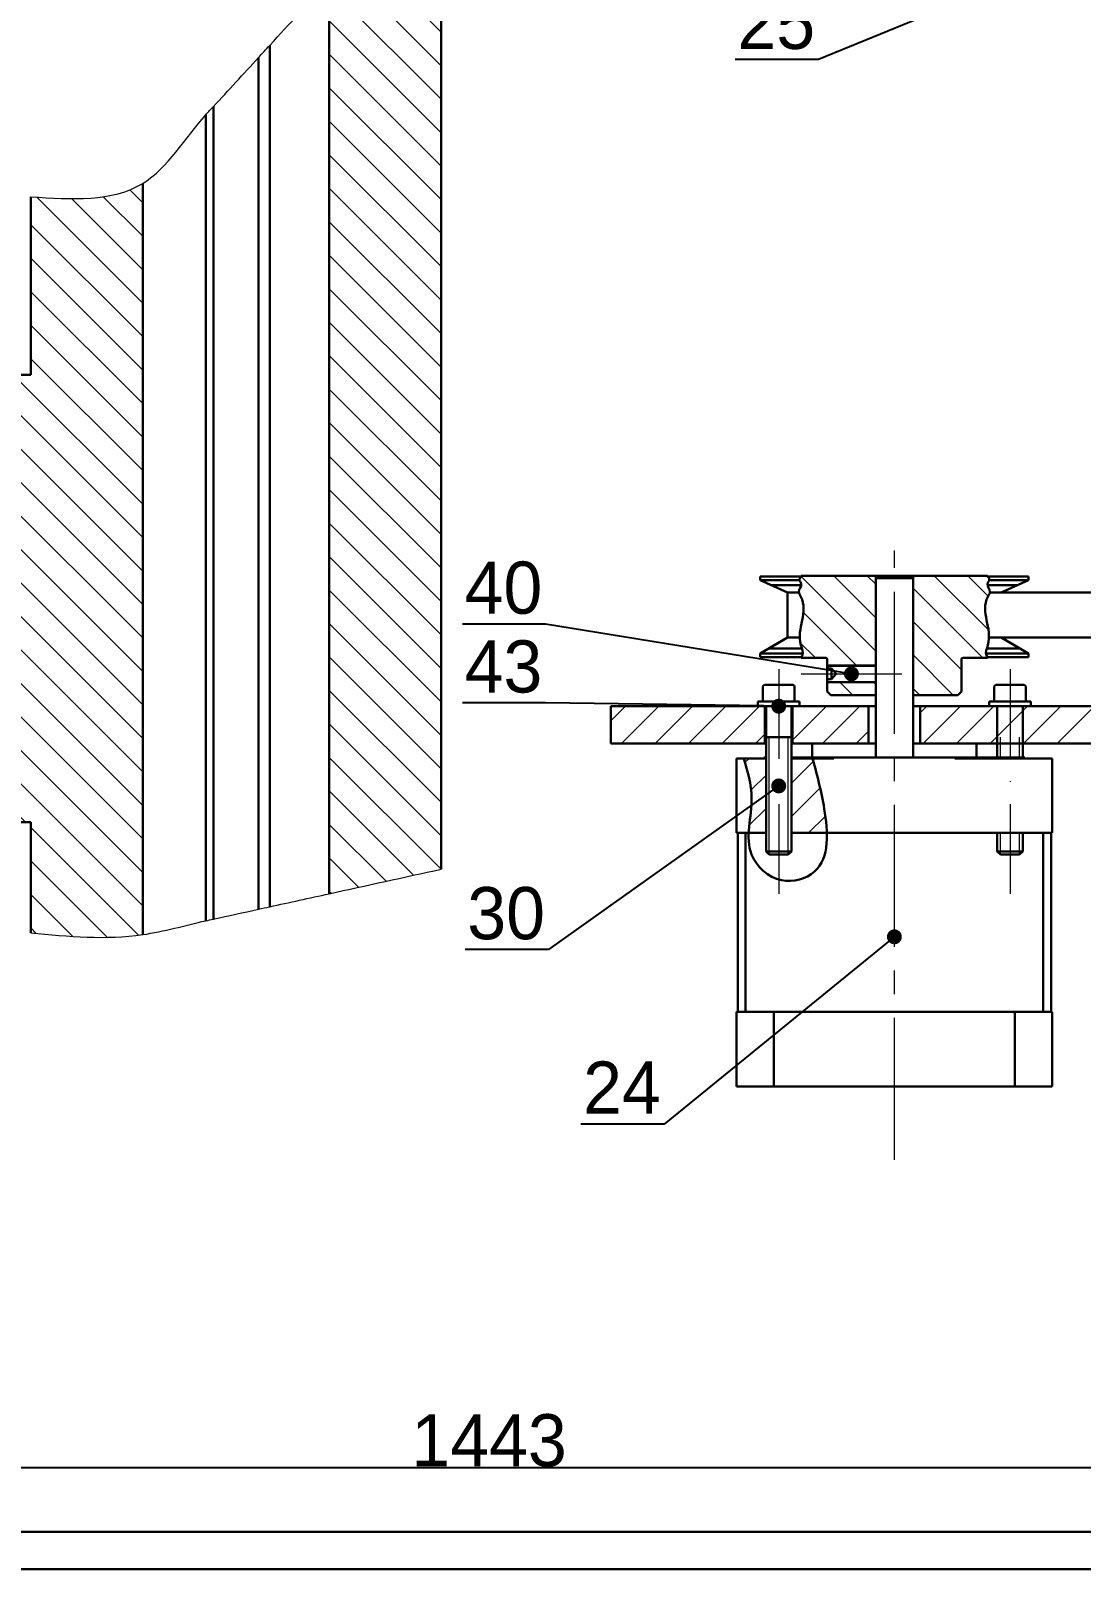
# Model space of a CAD drawing. Header units: millimetres. Extents: x 587 to 10361, y -8386 to 1488.
# Drawn here: x 7953.5 to 8094.3, y -6566.6 to -6360.2 of the extents above; entities that cross this region are included whole.
import ezdxf
from ezdxf import colors
from ezdxf.entities.mleader import LeaderData, LeaderLine
from ezdxf.math import Vec2, Vec3

# ---------------------------------------------------------------- set-up
doc = ezdxf.new("R2010")
doc.units = ezdxf.units.MM
doc.linetypes.add('ACAD_ISO10W100', pattern=[18, 12, -3, 0, -3])
doc.linetypes.add('CENTER2', pattern=[28.575, 19.05, -3.175, 3.175, -3.175])
for name, color, linetype, lineweight in [('Cienka', 30, 'Continuous', 0), ('Gruba', 7, 'Continuous', 30), ('Kreskowanie', 10, 'Continuous', 0), ('Przekrój', 50, 'Continuous', 15), ('Symetria', 210, 'ACAD_ISO10W100', 0), ('Widoczne (ISO)', 7, 'Continuous', 30), ('Wymiar', 3, 'Continuous', 20)]:
    doc.layers.add(name, color=color, linetype=linetype, lineweight=lineweight)
doc.dimstyles.get("Standard").update_dxf_attribs({"dimtxt": 2, "dimasz": 1, "dimexe": 0.18, "dimexo": 0.0625, "dimgap": 0.09, "dimtad": 1, "dimzin": 0, "dimdsep": 46, "dimtxsty": 'Standard', "dimcen": 1, "dimadec": 0, "dimazin": 0, "dimtfac": 1, "dimtofl": 0, "dimtmove": 0, "dimatfit": 3, "dimfxl": 1, "dimtolj": 1, "dimtzin": 0, "dimarcsym": 0})
pattern_1 = [(135, (683.1457, -1352.0057), (-2.245064, -2.245064), [])]

# ---------------------------------------------------------------- blocks, each defined once
blk = doc.blocks.new('*U567')
at = {"layer": 'Symetria', "color": 0, "transparency": 16777216}
blk.add_line((0, 2.91), (0, -28.37), dxfattribs=at)
blk = doc.blocks.new('*U568')
at = {"layer": 'Symetria', "color": 0, "transparency": 16777216}
blk.add_line((0, 2.91), (0, -28.37), dxfattribs=at)
blk = doc.blocks.new('*U569')
at = {"layer": 'Symetria', "color": 0, "linetype": 'CENTER2', "transparency": 16777216}
blk.add_line((-6.75, 0), (6.75, 0), dxfattribs=at)
blk = doc.blocks.new('*U570')
at = {"layer": 'Symetria', "color": 0, "linetype": 'CENTER2', "transparency": 16777216}
blk.add_line((0, -68.18), (0, 13.55), dxfattribs=at)
blk = doc.blocks.new('_Dot')
at = {"color": 0, "linetype": 'ByBlock', "lineweight": -2}
blk.add_line((-0.5, 0), (-1, 0), dxfattribs=at)
at = {"color": 0, "linetype": 'ByBlock', "const_width": 0.5}
blk.add_lwpolyline([(-0.25, 0, 1), (0.25, 0, 1)], format="xyb", close=True, dxfattribs=at)
blk = doc.blocks.new('*D643')
at = {"layer": 'Defpoints', "color": 0, "transparency": 16777216}
for p in [(7698.84, -6299.64), (8330.99, -6299.64), (8330.99, -6552.91)]:
    blk.add_point(p, dxfattribs=at)
at = {"layer": 'Wymiar', "color": 0, "lineweight": -2, "transparency": 16777216}
for p, q in [((7698.84, -6299.7), (7698.84, -6553.09)), ((8330.99, -6299.7), (8330.99, -6553.09)), ((7699.84, -6552.91), (8329.99, -6552.91))]:
    blk.add_line(p, q, dxfattribs=at)
at = {"layer": 'Wymiar', "color": 0, "transparency": 16777216}
for points in [[(7699.84, -6552.75), (7699.84, -6553.08), (7698.84, -6552.91)], [(8329.99, -6552.75), (8329.99, -6553.08), (8330.99, -6552.91)]]:
    blk.add_solid(points, dxfattribs=at)
at = {"layer": 'Wymiar', "color": 0, "transparency": 16777216, "insert": (8014.92, -6549.32), "char_height": 2, "attachment_point": 5}
blk.add_mtext('\\A1;{\\H3.5x;1443}', dxfattribs=at)

msp = doc.modelspace()

# ---------------------------------------------------------------- hatches: boundary and pattern name
at = {"layer": 'Kreskowanie'}
h = msp.add_hatch(dxfattribs=at)
h.set_pattern_fill('ANSI31', color=256, angle=90)
h.set_pattern_definition(pattern_1)
edge = h.paths.add_edge_path()
edge.add_spline(control_points=[(8008.493, -6337.227), (8003.493, -6342.662), (7998.492, -6348.098), (7993.493, -6353.534)], knot_values=[0, 0, 0, 0, 22.1564613, 22.1564613, 22.1564613, 22.1564613], degree=3, periodic=0)
edge.add_line((7993.493, -6353.534), (7993.493, -6475.97))
edge.add_spline(control_points=[(7993.493, -6475.97), (7998.493, -6474.873), (8003.493, -6473.775), (8008.493, -6472.678)], knot_values=[0, 0, 0, 0, 15.3570104, 15.3570104, 15.3570104, 15.3570104], degree=3, periodic=0)
edge.add_line((8008.493, -6472.678), (8008.493, -6337.227))
h = msp.add_hatch(dxfattribs=at)
h.set_pattern_fill('ANSI31', color=256, angle=90)
h.set_pattern_definition(pattern_1)
edge = h.paths.add_edge_path()
edge.add_spline(control_points=[(7968.493, -6380.712), (7964.461, -6383.204), (7958.977, -6382.859), (7953.493, -6382.515)], knot_values=[0, 0, 0, 0, 15.1080135, 15.1080135, 15.1080135, 15.1080135], degree=3, periodic=0)
edge.add_line((7953.493, -6382.515), (7953.493, -6406.368))
edge.add_line((7953.493, -6406.368), (7948.493, -6406.368))
edge.add_line((7948.493, -6406.368), (7948.493, -6433.343))
edge.add_line((7948.493, -6433.343), (7946.993, -6433.343))
edge.add_line((7946.993, -6433.343), (7946.493, -6433.343))
edge.add_line((7946.493, -6433.343), (7946.493, -6431.118))
edge.add_line((7946.493, -6431.118), (7942.993, -6431.118))
edge.add_line((7942.993, -6431.118), (7941.993, -6432.118))
edge.add_line((7941.993, -6432.118), (7941.993, -6440.618))
edge.add_line((7941.993, -6440.618), (7942.993, -6441.618))
edge.add_line((7942.993, -6441.618), (7946.493, -6441.618))
edge.add_line((7946.493, -6441.618), (7946.493, -6439.393))
edge.add_line((7946.493, -6439.393), (7946.993, -6439.393))
edge.add_line((7946.993, -6439.393), (7948.493, -6439.393))
edge.add_line((7948.493, -6439.393), (7948.493, -6440.393))
edge.add_line((7948.493, -6440.393), (7948.493, -6448.868))
edge.add_line((7948.493, -6448.868), (7948.493, -6466.368))
edge.add_line((7948.493, -6466.368), (7953.493, -6466.368))
edge.add_line((7953.493, -6466.368), (7953.493, -6481.231))
edge.add_spline(control_points=[(7953.493, -6481.231), (7958.533, -6481.702), (7963.573, -6482.174), (7968.493, -6481.457)], knot_values=[0, 0, 0, 0, 15.0017057, 15.0017057, 15.0017057, 15.0017057], degree=3, periodic=0)
edge.add_line((7968.493, -6481.457), (7968.493, -6380.712))
h = msp.add_hatch(dxfattribs=at)
h.set_pattern_fill('ANSI31', color=256, angle=90)
h.set_pattern_definition([(135, (112.866, -1866.1495), (-2.245064, -2.245064), [])])
edge = h.paths.add_edge_path()
edge.add_arc((8066.641, -6433.44), 0.1, 0, 90)
edge.add_line((8066.641, -6433.34), (8056.741, -6433.34))
edge.add_line((8056.741, -6433.34), (8056.741, -6433.42))
edge.add_spline(control_points=[(8056.741, -6433.42), (8056.639, -6433.542), (8056.505, -6433.704), (8056.526, -6433.877), (8056.537, -6433.92)], knot_values=[0, 0, 0, 0, 0.4310492, 0.5703736, 0.5703736, 0.5703736, 0.5703736], degree=3, periodic=0)
edge.add_spline(control_points=[(8056.537, -6433.92), (8056.583, -6434.094), (8056.764, -6434.321), (8056.764, -6434.546), (8056.759, -6434.59)], knot_values=[0.5703736, 0.5703736, 0.5703736, 0.5703736, 1.1375808, 1.2716186, 1.2716186, 1.2716186, 1.2716186], degree=3, periodic=0)
edge.add_spline(control_points=[(8056.759, -6434.59), (8056.725, -6434.888), (8056.412, -6435.224), (8056.44, -6435.551), (8056.447, -6435.59)], knot_values=[1.2716186, 1.2716186, 1.2716186, 1.2716186, 2.2009042, 2.3241374, 2.3241374, 2.3241374, 2.3241374], degree=3, periodic=0)
edge.add_spline(control_points=[(8056.447, -6435.59), (8056.482, -6435.78), (8057.744, -6437.648), (8056.538, -6439.7), (8056.565, -6441.59)], knot_values=[2.3241374, 2.3241374, 2.3241374, 2.3241374, 2.9367152, 8.4085055, 8.4085055, 8.4085055, 8.4085055], degree=3, periodic=0)
edge.add_spline(control_points=[(8056.565, -6441.59), (8056.569, -6441.937), (8056.63, -6442.438), (8056.808, -6442.94), (8056.856, -6443.09)], knot_values=[8.4085055, 8.4085055, 8.4085055, 8.4085055, 9.4147852, 9.8516854, 9.8516854, 9.8516854, 9.8516854], degree=3, periodic=0)
edge.add_spline(control_points=[(8056.856, -6443.09), (8056.93, -6443.322), (8056.988, -6443.548), (8056.968, -6443.759)], knot_values=[9.8516854, 9.8516854, 9.8516854, 9.8516854, 10.530033, 10.530033, 10.530033, 10.530033], degree=3, periodic=0)
edge.add_spline(control_points=[(8056.968, -6443.759), (8056.961, -6443.836), (8056.919, -6444.009), (8056.806, -6444.169), (8056.741, -6444.259)], knot_values=[10.530033, 10.530033, 10.530033, 10.530033, 10.7763842, 11.1015975, 11.1015975, 11.1015975, 11.1015975], degree=3, periodic=0)
edge.add_line((8056.741, -6444.259), (8056.741, -6444.34))
edge.add_line((8056.741, -6444.34), (8060.041, -6444.34))
edge.add_arc((8060.041, -6444.54), 0.2, 0, 90, ccw=False)
edge.add_line((8060.241, -6444.54), (8060.241, -6445.357))
edge.add_line((8060.241, -6445.357), (8066.741, -6445.357))
edge.add_line((8066.741, -6445.357), (8066.741, -6433.44))
edge = h.paths.add_edge_path()
edge.add_spline(control_points=[(8081.917, -6441.59), (8081.944, -6439.7), (8080.738, -6437.648), (8081.999, -6435.78), (8082.034, -6435.59)], knot_values=[2.3241374, 2.3241374, 2.3241374, 2.3241374, 7.7959276, 8.4085055, 8.4085055, 8.4085055, 8.4085055], degree=3, periodic=0)
edge.add_spline(control_points=[(8082.034, -6435.59), (8082.041, -6435.551), (8082.069, -6435.224), (8081.756, -6434.888), (8081.722, -6434.59)], knot_values=[1.2716186, 1.2716186, 1.2716186, 1.2716186, 1.3948518, 2.3241374, 2.3241374, 2.3241374, 2.3241374], degree=3, periodic=0)
edge.add_spline(control_points=[(8081.722, -6434.59), (8081.717, -6434.546), (8081.718, -6434.321), (8081.898, -6434.094), (8081.944, -6433.92)], knot_values=[0.5703736, 0.5703736, 0.5703736, 0.5703736, 0.7044113, 1.2716186, 1.2716186, 1.2716186, 1.2716186], degree=3, periodic=0)
edge.add_spline(control_points=[(8081.944, -6433.92), (8081.955, -6433.877), (8081.977, -6433.704), (8081.842, -6433.542), (8081.741, -6433.42)], knot_values=[0, 0, 0, 0, 0.1393244, 0.5703736, 0.5703736, 0.5703736, 0.5703736], degree=3, periodic=0)
edge.add_line((8081.741, -6433.42), (8081.741, -6433.34))
edge.add_line((8081.741, -6433.34), (8071.841, -6433.34))
edge.add_arc((8071.841, -6433.44), 0.1, 90, 180)
edge.add_line((8071.741, -6433.44), (8071.741, -6449.34))
edge.add_line((8071.741, -6449.34), (8077.741, -6449.34))
edge.add_line((8077.741, -6449.34), (8078.241, -6448.84))
edge.add_line((8078.241, -6448.84), (8078.241, -6444.54))
edge.add_arc((8078.441, -6444.54), 0.2, 90, 180, ccw=False)
edge.add_line((8078.441, -6444.34), (8081.741, -6444.34))
edge.add_line((8081.741, -6444.34), (8081.741, -6444.259))
edge.add_spline(control_points=[(8081.741, -6444.259), (8081.676, -6444.169), (8081.562, -6444.009), (8081.521, -6443.836), (8081.513, -6443.759)], knot_values=[10.530033, 10.530033, 10.530033, 10.530033, 10.8552463, 11.1015975, 11.1015975, 11.1015975, 11.1015975], degree=3, periodic=0)
edge.add_spline(control_points=[(8081.513, -6443.759), (8081.493, -6443.548), (8081.552, -6443.322), (8081.626, -6443.09)], knot_values=[9.8516854, 9.8516854, 9.8516854, 9.8516854, 10.530033, 10.530033, 10.530033, 10.530033], degree=3, periodic=0)
edge.add_spline(control_points=[(8081.626, -6443.09), (8081.673, -6442.94), (8081.851, -6442.438), (8081.912, -6441.937), (8081.917, -6441.59)], knot_values=[8.4085055, 8.4085055, 8.4085055, 8.4085055, 8.8454056, 9.8516854, 9.8516854, 9.8516854, 9.8516854], degree=3, periodic=0)
h.paths.add_polyline_path([(8066.741, -6447.622), (8060.241, -6447.622), (8060.241, -6448.84), (8060.741, -6449.34), (8066.741, -6449.34)])
h = msp.add_hatch(dxfattribs=at)
h.set_pattern_fill('ANSI31', color=256)
h.set_pattern_definition([(45, (112.866, -1866.1495), (-2.245064, 2.245064), [])])
h.paths.add_polyline_path([(8051.888, -6450.824), (8051.358, -6450.824), (8050.96, -6450.824), (8050.941, -6450.824), (8031.241, -6450.824), (8031.241, -6455.824), (8051.888, -6455.824)])
h.paths.add_polyline_path([(8065.771, -6450.824), (8055.593, -6450.824), (8055.593, -6455.824), (8065.771, -6455.824)])
h.paths.add_polyline_path([(8086.441, -6450.824), (8081.96, -6450.824), (8081.941, -6450.824), (8072.711, -6450.824), (8072.711, -6455.824), (8086.441, -6455.824)])
h.paths.add_polyline_path([(8123.765, -6450.824), (8111.182, -6450.824), (8091.632, -6450.824), (8086.441, -6450.824), (8086.441, -6455.824), (8091.897, -6455.824), (8123.441, -6455.824), (8123.765, -6455.824)])
h = msp.add_hatch(dxfattribs=at)
h.set_pattern_fill('ANSI31', color=256)
edge = h.paths.add_edge_path()
edge.add_line((8052.041, -6457.824), (8049.051, -6457.824))
edge.add_spline(control_points=[(8049.051, -6457.824), (8049.57, -6459.56), (8050.185, -6461.618), (8050.102, -6463.782), (8050.079, -6464.121)], knot_values=[31.9308908, 31.9308908, 31.9308908, 31.9308908, 37.3225196, 38.3179766, 38.3179766, 38.3179766, 38.3179766], degree=3, periodic=0)
edge.add_line((8050.079, -6464.121), (8052.041, -6462.726))
edge.add_line((8052.041, -6462.726), (8052.041, -6457.824))
edge = h.paths.add_edge_path()
edge.add_line((8052.041, -6462.726), (8050.079, -6464.121))
edge.add_spline(control_points=[(8050.079, -6464.121), (8049.994, -6465.355), (8049.769, -6466.608), (8049.716, -6467.824)], knot_values=[28.3041041, 28.3041041, 28.3041041, 28.3041041, 31.9308908, 31.9308908, 31.9308908, 31.9308908], degree=3, periodic=0)
edge.add_line((8049.716, -6467.824), (8052.041, -6467.824))
edge.add_line((8052.041, -6467.824), (8052.041, -6462.726))
h = msp.add_hatch(dxfattribs=at)
h.set_pattern_fill('ANSI31', color=256)
edge = h.paths.add_edge_path(flags=17)
edge.add_spline(control_points=[(8060.189, -6467.824), (8060.161, -6466.75), (8059.683, -6463.022), (8058.859, -6459.971), (8058.279, -6457.824)], knot_values=[0, 0, 0, 0, 2.9274473, 9.8838191, 9.8838191, 9.8838191, 9.8838191], degree=3, periodic=0)
edge.add_line((8058.279, -6457.824), (8055.441, -6457.824))
edge.add_line((8055.441, -6457.824), (8055.441, -6467.824))
edge.add_line((8055.441, -6467.824), (8060.189, -6467.824))
edge = h.paths.add_edge_path(flags=17)
edge.add_spline(control_points=[(8060.189, -6467.824), (8060.161, -6466.75), (8059.683, -6463.022), (8058.859, -6459.971), (8058.279, -6457.824)], knot_values=[0, 0, 0, 0, 2.9274473, 9.8838191, 9.8838191, 9.8838191, 9.8838191], degree=3, periodic=0)
edge.add_line((8058.279, -6457.824), (8055.441, -6457.824))
edge.add_line((8055.441, -6457.824), (8055.441, -6467.824))
edge.add_line((8055.441, -6467.824), (8060.189, -6467.824))
h = msp.add_hatch(dxfattribs=at)
h.set_pattern_fill('ANSI31', color=256)
edge = h.paths.add_edge_path()
edge.add_spline(control_points=[(8060.189, -6467.824), (8060.161, -6466.75), (8059.683, -6463.022), (8058.859, -6459.971), (8058.279, -6457.824)], knot_values=[0, 0, 0, 0, 2.9274473, 9.8838191, 9.8838191, 9.8838191, 9.8838191], degree=3, periodic=0)
edge.add_line((8058.279, -6457.824), (8055.441, -6457.824))
edge.add_line((8055.441, -6457.824), (8055.441, -6467.824))
edge.add_line((8055.441, -6467.824), (8060.189, -6467.824))

# ---------------------------------------------------------------- linework, layer by layer
at = {"layer": 'Cienka'}
for p, q in [((8060.241, -6445.478), (8066.741, -6445.478)), ((8060.241, -6447.501), (8066.741, -6447.501)), ((8052.458, -6470.714), (8052.458, -6454.998)), ((8055.024, -6470.714), (8055.024, -6454.998)), ((8083.458, -6457.824), (8083.458, -6454.998)), ((8086.024, -6457.824), (8086.024, -6454.998)), ((8083.458, -6457.824), (8083.458, -6455.824)), ((8086.024, -6457.824), (8086.024, -6455.824)), ((8083.458, -6470.714), (8083.458, -6467.824)), ((8086.024, -6470.714), (8086.024, -6467.824))]:
    msp.add_line(p, q, dxfattribs=at)
at = {"layer": 'Gruba'}
for p, q in [((8008.493, -6472.678), (8008.493, -6337.227)), ((7993.493, -6353.534), (7993.493, -6475.97)), ((7985.518, -6477.721), (7985.518, -6362.204)), ((7984.018, -6363.834), (7984.018, -6478.05)), ((7977.968, -6479.378), (7977.968, -6370.411)), ((7976.968, -6371.499), (7976.968, -6479.597)), ((7968.493, -6481.457), (7968.493, -6380.712)), ((7953.493, -6382.515), (7953.493, -6406.368)), ((7953.493, -6406.368), (7948.493, -6406.368)), ((8051.241, -6433.42), (8051.241, -6433.92)), ((8051.241, -6433.42), (8056.741, -6433.42)), ((8051.241, -6433.92), (8056.537, -6433.92)), ((8051.241, -6433.92), (8054.906, -6435.59)), ((8052.711, -6434.59), (8056.759, -6434.59)), ((8056.741, -6433.34), (8056.741, -6433.42)), ((8056.741, -6433.34), (8081.741, -6433.34)), ((8066.641, -6433.34), (8056.741, -6433.34)), ((8066.741, -6433.662), (8066.983, -6433.42)), ((8066.741, -6449.34), (8066.741, -6433.44)), ((8066.741, -6433.662), (8071.741, -6433.662)), ((8066.983, -6433.42), (8071.499, -6433.42)), ((8071.741, -6433.662), (8071.499, -6433.42)), ((8081.722, -6434.59), (8085.77, -6434.59)), ((8081.741, -6433.34), (8081.741, -6433.42)), ((8087.241, -6433.42), (8081.741, -6433.42)), ((8081.944, -6433.92), (8087.241, -6433.92)), ((8087.241, -6433.92), (8083.575, -6435.59)), ((8087.241, -6433.42), (8087.241, -6433.92)), ((8054.906, -6441.59), (8054.906, -6435.59)), ((8056.447, -6435.59), (8054.906, -6435.59)), ((8051.241, -6443.759), (8054.906, -6441.59)), ((8056.856, -6443.09), (8052.372, -6443.09)), ((8054.906, -6441.59), (8056.565, -6441.59)), ((8086.109, -6443.09), (8081.626, -6443.09)), ((8087.241, -6443.759), (8083.575, -6441.59)), ((8051.241, -6444.259), (8051.241, -6443.759)), ((8056.968, -6443.759), (8051.241, -6443.759)), ((8056.741, -6444.259), (8051.241, -6444.259)), ((8056.741, -6444.259), (8056.741, -6444.34)), ((8056.741, -6444.34), (8060.041, -6444.34)), ((8060.241, -6448.84), (8060.241, -6444.54)), ((8078.241, -6448.84), (8078.241, -6444.54)), ((8078.441, -6444.34), (8081.741, -6444.34)), ((8087.241, -6443.759), (8081.513, -6443.759)), ((8081.741, -6444.259), (8081.741, -6444.34)), ((8087.241, -6444.259), (8081.741, -6444.259)), ((8087.241, -6444.259), (8087.241, -6443.759)), ((8060.241, -6445.357), (8066.741, -6445.357)), ((8060.241, -6445.759), (8060.809, -6445.759)), ((8060.241, -6447.22), (8060.809, -6447.22)), ((8060.809, -6445.759), (8061.434, -6446.489)), ((8060.809, -6445.759), (8060.809, -6446.489)), ((8060.809, -6447.22), (8061.434, -6446.489)), ((8060.809, -6447.22), (8060.809, -6446.489)), ((8066.741, -6445.478), (8066.619, -6445.357)), ((8066.741, -6447.501), (8066.741, -6445.478)), ((8051.627, -6448.188), (8051.627, -6450.19)), ((8051.85, -6447.965), (8055.632, -6447.965)), ((8055.854, -6448.188), (8055.854, -6450.19)), ((8060.241, -6447.622), (8066.741, -6447.622)), ((8066.741, -6447.622), (8066.512, -6447.622)), ((8066.619, -6447.622), (8066.741, -6447.501)), ((8082.627, -6448.188), (8082.627, -6450.19)), ((8086.632, -6447.965), (8082.85, -6447.965)), ((8086.854, -6448.188), (8086.854, -6450.19)), ((8050.96, -6450.19), (8056.522, -6450.19)), ((8050.96, -6450.824), (8050.96, -6450.19)), ((8050.96, -6450.824), (8051.358, -6450.824)), ((8051.358, -6450.824), (8054.853, -6450.824)), ((8051.888, -6450.824), (8051.888, -6455.824)), ((8052.041, -6450.824), (8052.041, -6470.296)), ((8054.853, -6450.824), (8056.522, -6450.824)), ((8055.441, -6450.824), (8055.441, -6470.296)), ((8055.593, -6450.824), (8055.593, -6455.824)), ((8056.522, -6450.824), (8056.522, -6450.19)), ((8065.771, -6450.824), (8065.771, -6455.824)), ((8072.711, -6450.824), (8072.711, -6455.824)), ((8087.522, -6450.19), (8081.96, -6450.19)), ((8081.96, -6450.824), (8081.96, -6450.19)), ((8083.628, -6450.824), (8081.96, -6450.824)), ((8083.041, -6450.824), (8083.041, -6457.824)), ((8087.124, -6450.824), (8083.628, -6450.824)), ((8086.441, -6450.824), (8086.441, -6457.824)), ((8087.522, -6450.824), (8087.124, -6450.824)), ((8087.522, -6450.824), (8087.522, -6450.19)), ((8111.182, -6450.824), (8091.632, -6450.824)), ((8055.441, -6454.998), (8052.041, -6454.998)), ((8083.041, -6455.824), (8083.041, -6457.824)), ((8086.441, -6455.824), (8086.441, -6457.824)), ((7948.493, -6466.368), (7953.493, -6466.368)), ((7953.493, -6466.368), (7953.493, -6481.231)), ((8048.091, -6467.824), (8052.041, -6467.824)), ((8055.441, -6467.824), (8088.765, -6467.824)), ((8083.041, -6467.824), (8083.041, -6470.296)), ((8086.441, -6467.824), (8086.441, -6470.296)), ((8088.765, -6467.824), (8090.391, -6467.824)), ((8052.041, -6470.296), (8055.441, -6470.296)), ((8052.458, -6470.714), (8052.041, -6470.296)), ((8055.024, -6470.714), (8052.458, -6470.714)), ((8055.024, -6470.714), (8055.441, -6470.296)), ((8086.441, -6470.296), (8083.041, -6470.296)), ((8083.458, -6470.714), (8083.041, -6470.296)), ((8083.458, -6470.714), (8086.024, -6470.714)), ((8086.024, -6470.714), (8086.441, -6470.296)), ((8048.091, -6491.824), (8053.091, -6491.824)), ((8053.091, -6491.824), (8085.391, -6491.824)), ((8053.091, -6491.824), (8053.091, -6501.824)), ((8085.391, -6491.824), (8090.391, -6491.824)), ((8085.391, -6491.824), (8085.391, -6501.824)), ((8834.966, -6561.562), (7655.966, -6561.562))]:
    msp.add_line(p, q, dxfattribs=at)
msp.add_lwpolyline([(7650.966, -6566.562), (8839.966, -6566.562), (8839.966, -5725.562), (7650.966, -5725.562)], close=True, dxfattribs=at)
msp.add_lwpolyline([(8081.741, -6433.34), (8071.841, -6433.34, 0.4142136), (8071.741, -6433.44), (8071.741, -6457.724)], format="xyb", dxfattribs=at)
for centre, radius, start, end in [((8066.641, -6433.44), 0.1, 0, 90), ((8060.041, -6444.54), 0.2, 0, 90), ((8078.441, -6444.54), 0.2, 90, 180), ((8051.85, -6448.188), 0.222, 90, 180), ((8055.632, -6448.188), 0.222, 0, 90), ((8082.85, -6448.188), 0.222, 90, 180), ((8086.632, -6448.188), 0.222, 0, 90)]:
    msp.add_arc(centre, radius, start, end, dxfattribs=at)
for points in [[(8056.741, -6433.42), (8056.525, -6433.793), (8056.757, -6434.46), (8056.438, -6435.475), (8056.711, -6436.158), (8056.711, -6442.636), (8056.912, -6443.983), (8056.741, -6444.259)], [(8081.741, -6433.42), (8081.956, -6433.793), (8081.724, -6434.46), (8082.043, -6435.475), (8081.77, -6436.158), (8081.77, -6442.636), (8081.57, -6443.983), (8081.741, -6444.259)], [(8058.279, -6457.824), (8059.847, -6464.601), (8058.552, -6472.997), (8054.116, -6474.159), (8050.111, -6470.722), (8050.111, -6463.11), (8049.051, -6457.824)]]:
    msp.add_spline(points, degree=3, dxfattribs=at)
at = {"layer": 'Przekrój'}
for points in [[(7953.493, -6382.515), (7968.493, -6380.712), (7976.968, -6371.499), (7977.968, -6370.411), (7984.018, -6363.834), (7985.518, -6362.204), (7993.493, -6353.534), (8008.493, -6337.227)], [(7953.493, -6481.231), (7968.493, -6481.457), (7976.968, -6479.597), (7977.968, -6479.378), (7984.018, -6478.05), (7985.518, -6477.721), (7993.493, -6475.97), (8008.493, -6472.678)]]:
    msp.add_spline(points, degree=3, dxfattribs=at)
at = {"layer": 'Widoczne (ISO)'}
for p, q in [((8056.447, -6435.59), (8054.906, -6435.59)), ((8054.906, -6441.59), (8054.906, -6435.59)), ((8082.034, -6435.59), (8121.241, -6435.59)), ((8054.906, -6441.59), (8056.565, -6441.59)), ((8121.241, -6441.59), (8081.917, -6441.59)), ((8060.741, -6449.34), (8060.241, -6448.84)), ((8060.741, -6449.34), (8066.741, -6449.34)), ((8066.741, -6449.34), (8066.741, -6457.724)), ((8071.741, -6449.34), (8077.741, -6449.34)), ((8077.741, -6449.34), (8078.241, -6448.84)), ((8050.941, -6450.824), (8031.241, -6450.824)), ((8031.241, -6450.824), (8031.241, -6455.824)), ((8050.941, -6450.824), (8052.041, -6450.824)), ((8052.041, -6455.824), (8052.041, -6450.824)), ((8066.741, -6450.824), (8055.441, -6450.824)), ((8055.441, -6450.824), (8055.441, -6455.824)), ((8081.941, -6450.824), (8071.741, -6450.824)), ((8081.941, -6450.824), (8083.041, -6450.824)), ((8091.632, -6450.824), (8086.441, -6450.824)), ((8087.541, -6450.824), (8086.441, -6450.824)), ((8031.241, -6455.824), (8052.041, -6455.824)), ((8055.441, -6455.824), (8066.741, -6455.824)), ((8058.241, -6455.824), (8058.241, -6457.724)), ((8071.741, -6455.824), (8086.441, -6455.824)), ((8080.241, -6455.824), (8080.241, -6457.724)), ((8086.441, -6455.824), (8091.897, -6455.824)), ((8123.441, -6455.824), (8091.897, -6455.824)), ((8052.041, -6457.824), (8048.091, -6457.824)), ((8048.091, -6457.824), (8048.091, -6467.824)), ((8052.041, -6457.724), (8051.741, -6457.724)), ((8051.741, -6457.724), (8051.741, -6457.824)), ((8061.117, -6457.724), (8055.441, -6457.724)), ((8061.117, -6457.824), (8055.441, -6457.824)), ((8077.365, -6457.724), (8061.117, -6457.724)), ((8061.117, -6457.724), (8061.117, -6457.824)), ((8077.365, -6457.824), (8077.365, -6457.724)), ((8086.441, -6457.724), (8077.365, -6457.724)), ((8083.041, -6457.824), (8077.365, -6457.824)), ((8090.391, -6457.824), (8083.041, -6457.824)), ((8086.741, -6457.724), (8086.441, -6457.724)), ((8086.741, -6457.724), (8086.741, -6457.824)), ((8090.391, -6467.824), (8090.391, -6457.824)), ((8048.091, -6467.824), (8049.31, -6467.824)), ((8048.241, -6467.824), (8048.241, -6491.824)), ((8049.31, -6467.824), (8049.31, -6491.824)), ((8089.171, -6491.824), (8089.171, -6467.824)), ((8089.171, -6467.824), (8090.391, -6467.824)), ((8090.241, -6467.824), (8090.241, -6491.824)), ((8049.31, -6491.824), (8048.091, -6491.824)), ((8048.091, -6491.824), (8048.091, -6501.824)), ((8090.391, -6491.824), (8089.171, -6491.824)), ((8090.391, -6501.824), (8090.391, -6491.824)), ((8048.091, -6501.824), (8090.391, -6501.824))]:
    msp.add_line(p, q, dxfattribs=at)

# ---------------------------------------------------------------- block references
at = {"layer": 'Symetria', "linetype": 'CENTER2'}
for name, p in [('*U570', (8069.241, -6443.486)), ('*U569', (8063.491, -6446.489))]:
    msp.add_blockref(name, p, dxfattribs=at)
at = {"layer": 'Symetria'}
for name, p in [('*U567', (8053.741, -6448.784)), ('*U568', (8084.741, -6448.784))]:
    msp.add_blockref(name, p, dxfattribs=at)

# ---------------------------------------------------------------- dimensions: what is measured, and where the dimension line sits
at = {"layer": 'Wymiar'}
dim = msp.add_linear_dim(base=(8330.99, -6552.914), p1=(7698.844, -6299.637), p2=(8330.99, -6299.637), text='{\\H3.5x;1443}', dimstyle='Standard', dxfattribs=at)
dim.commit()
dim.dimension.update_dxf_attribs({"geometry": '*D643', "text_midpoint": (8014.917, -6549.324)})

# ---------------------------------------------------------------- leaders
ml = msp.add_multileader_mtext('Standard', dxfattribs=at)
ml.set_content('25', color=256)
ml.set_leader_properties()
ml.set_arrow_properties(name='DOT')
ml.build(insert=Vec2(0, 0))
ml.multileader.update_dxf_attribs({"text_right_attachment_type": 6, "dogleg_length": 0.36, "arrow_head_size": 2})
ctx = ml.context
ctx.base_point, ctx.char_height, ctx.arrow_head_size, ctx.landing_gap_size, ctx.plane_origin = Vec3(8046.863, -6359.185), 7, 2, 0.09, Vec3(8132.66, -6409.869)
ctx.right_attachment, ctx.text_align_type = 6, 2
notes = []
notes.append((ctx, [(0, (1, 1, 0), (8059.069, -6364.085), (-1, 0), 0.36, [(0, [(8115.272, -6341.076)], 0, [])])]))
ctx.mtext.insert, ctx.mtext.alignment, ctx.mtext.flow_direction = Vec3(8058.619, -6355.685), 3, 5
ml = msp.add_multileader_mtext('Standard', dxfattribs=at)
ml.set_content('40', color=256)
ml.set_leader_properties()
ml.set_arrow_properties(name='DOT')
ml.build(insert=Vec2(0, 0))
ml.multileader.update_dxf_attribs({"text_right_attachment_type": 6, "dogleg_length": 0.36, "arrow_head_size": 2})
ctx = ml.context
ctx.base_point, ctx.char_height, ctx.arrow_head_size, ctx.landing_gap_size, ctx.plane_origin = Vec3(8011.462, -6434.927), 7, 2, 0.09, Vec3(8075.236, -6478.45)
ctx.right_attachment, ctx.text_align_type = 6, 2
notes.append((ctx, [(0, (1, 1, 0), (8022.502, -6439.827), (-1, 0), 0.36, [(0, [(8063.491, -6446.489)], 0, [])])]))
ctx.mtext.insert, ctx.mtext.alignment, ctx.mtext.flow_direction = Vec3(8022.052, -6431.427), 3, 5
ml = msp.add_multileader_mtext('Standard', dxfattribs=at)
ml.set_content('43', color=256)
ml.set_leader_properties()
ml.set_arrow_properties(name='DOT')
ml.build(insert=Vec2(0, 0))
ml.multileader.update_dxf_attribs({"text_right_attachment_type": 6, "dogleg_length": 0.36, "arrow_head_size": 2})
ctx = ml.context
ctx.base_point, ctx.char_height, ctx.arrow_head_size, ctx.landing_gap_size, ctx.plane_origin = Vec3(8010.295, -6445.489), 7, 2, 0.09, Vec3(8076.415, -6489.012)
ctx.right_attachment, ctx.text_align_type = 6, 2
notes.append((ctx, [(0, (1, 1, 0), (8022.502, -6450.389), (-1, 0), 0.36, [(0, [(8053.741, -6450.824)], 0, [])])]))
ctx.mtext.insert, ctx.mtext.alignment, ctx.mtext.flow_direction = Vec3(8022.052, -6441.989), 3, 5
ml = msp.add_multileader_mtext('Standard', dxfattribs=at)
ml.set_content('30', color=256)
ml.set_leader_properties()
ml.set_arrow_properties(name='DOT')
ml.build(insert=Vec2(0, 0))
ml.multileader.update_dxf_attribs({"text_right_attachment_type": 6, "dogleg_length": 0.36, "arrow_head_size": 2})
ctx = ml.context
ctx.base_point, ctx.char_height, ctx.arrow_head_size, ctx.landing_gap_size, ctx.plane_origin = Vec3(8011.822, -6478.572), 7, 2, 0.09, Vec3(8072.697, -6522.096)
ctx.right_attachment, ctx.text_align_type = 6, 2
notes.append((ctx, [(0, (1, 1, 0), (8022.862, -6483.472), (-1, 0), 0.36, [(0, [(8053.741, -6461.517)], 0, [])])]))
ctx.mtext.insert, ctx.mtext.alignment, ctx.mtext.flow_direction = Vec3(8022.412, -6475.072), 3, 5
ml = msp.add_multileader_mtext('Standard', dxfattribs=at)
ml.set_content('24', color=256)
ml.set_leader_properties()
ml.set_arrow_properties(name='DOT')
ml.build(insert=Vec2(0, 0))
ml.multileader.update_dxf_attribs({"text_right_attachment_type": 6, "dogleg_length": 0.36, "arrow_head_size": 2})
ctx = ml.context
ctx.base_point, ctx.char_height, ctx.arrow_head_size, ctx.landing_gap_size, ctx.plane_origin = Vec3(8026.183, -6501.969), 7, 2, 0.09, Vec3(8088.225, -6545.492)
ctx.right_attachment, ctx.text_align_type = 6, 2
notes.append((ctx, [(0, (1, 1, 0), (8038.39, -6506.869), (-1, 0), 0.36, [(0, [(8069.241, -6481.751)], 0, [])])]))
ctx.mtext.insert, ctx.mtext.alignment, ctx.mtext.flow_direction = Vec3(8037.94, -6498.469), 3, 5
for ctx, leaders in notes:
    for number, flags, end, landing, length, lines in leaders:
        leader = LeaderData()
        leader.index, (leader.has_last_leader_line, leader.has_dogleg_vector, leader.attachment_direction) = number, flags
        leader.last_leader_point, leader.dogleg_vector, leader.dogleg_length = Vec3(end), Vec3(landing), length
        for number, points, colour, breaks in lines:
            line = LeaderLine()
            line.index, line.vertices, line.color, line.breaks = number, Vec3.list(points), colors.encode_raw_color(colour), breaks
            leader.lines.append(line)
        ctx.leaders.append(leader)

doc.saveas('drawing.dxf')
